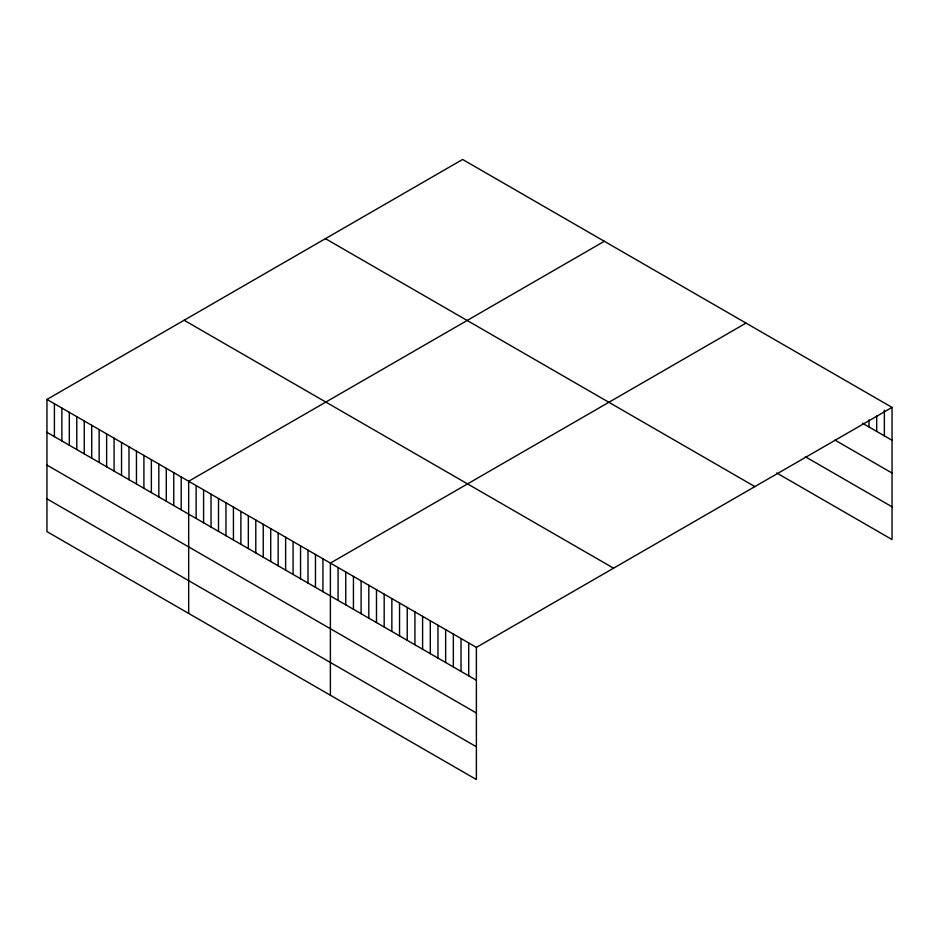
<?xml version="1.0" encoding="UTF-8"?>
<svg xmlns="http://www.w3.org/2000/svg" width="939" height="939" viewBox="0 0 939 939"><rect width="100%" height="100%" fill="white"/><g stroke="black" fill="none" stroke-linecap="round" stroke-linejoin="round"><path stroke-width="1.41" d="M46.95 399.439L476.39 647.382L476.39 779.534L46.95 531.603L46.95 399.439L462.61 159.466L892.05 407.397L892.05 539.561L776.776 473.01M604.329 241.288L188.669 481.261L188.669 613.413M746.036 323.098L330.387 563.083L330.387 695.236M476.39 647.382L892.05 407.397M862.413 423.172L892.05 440.285M834.959 440.086L892.05 473.045M805.322 456.73L892.05 506.802M325.446 238.659L754.886 486.59M184.114 320.246L613.554 568.189M46.95 432.327L476.39 680.259M46.95 465.087L476.39 713.018M46.95 498.832L476.39 746.775M884.362 410.108L884.362 435.849M876.686 415.684L876.686 431.412M868.998 419.827L868.998 426.975M468.714 642.945L468.714 675.822M461.026 638.508L461.026 671.385M453.337 634.071L453.337 666.948M445.649 629.635L445.649 662.511M437.973 625.198L437.973 658.075M430.285 620.761L430.285 653.638M422.597 616.324L422.597 649.201M414.921 611.888L414.921 644.764M407.233 607.451L407.233 640.328M399.544 603.014L399.544 635.891M391.856 598.577L391.856 631.454M384.18 594.141L384.18 627.017M376.492 589.704L376.492 622.58M368.804 585.267L368.804 618.144M361.116 580.83L361.116 613.707M353.44 576.393L353.44 609.27M345.752 571.957L345.752 604.833M338.063 567.52L338.063 600.397M322.922 558.775L322.922 591.652M315.469 554.468L315.469 587.356M308.004 550.16L308.004 583.049M300.55 545.852L300.55 578.741M293.085 541.545L293.085 574.433M285.632 537.249L285.632 570.126M278.167 532.941L278.167 565.818M270.714 528.634L270.714 561.51M263.249 524.326L263.249 557.203M255.795 520.018L255.795 552.895M248.342 515.711L248.342 548.599M240.877 511.403L240.877 544.291M233.424 507.095L233.424 539.984M225.959 502.799L225.959 535.676M218.505 498.492L218.505 531.368M211.04 494.184L211.04 527.061M203.587 489.876L203.587 522.753M196.122 485.569L196.122 518.445M181.204 476.953L181.204 509.842M173.75 472.646L173.75 505.534M166.285 468.338L166.285 501.226M158.832 464.042L158.832 496.919M151.367 459.734L151.367 492.611M143.913 455.427L143.913 488.303M136.46 451.119L136.46 483.996M128.995 446.811L128.995 479.688M121.542 442.504L121.542 475.392M114.077 438.196L114.077 471.085M106.623 433.888L106.623 466.777M99.158 429.593L99.158 462.469M91.705 425.285L91.705 458.162M84.24 420.977L84.24 453.854M76.787 416.67L76.787 449.546M69.322 412.362L69.322 445.239M61.868 408.054L61.868 440.943M54.403 403.747L54.403 436.635"/></g></svg>
